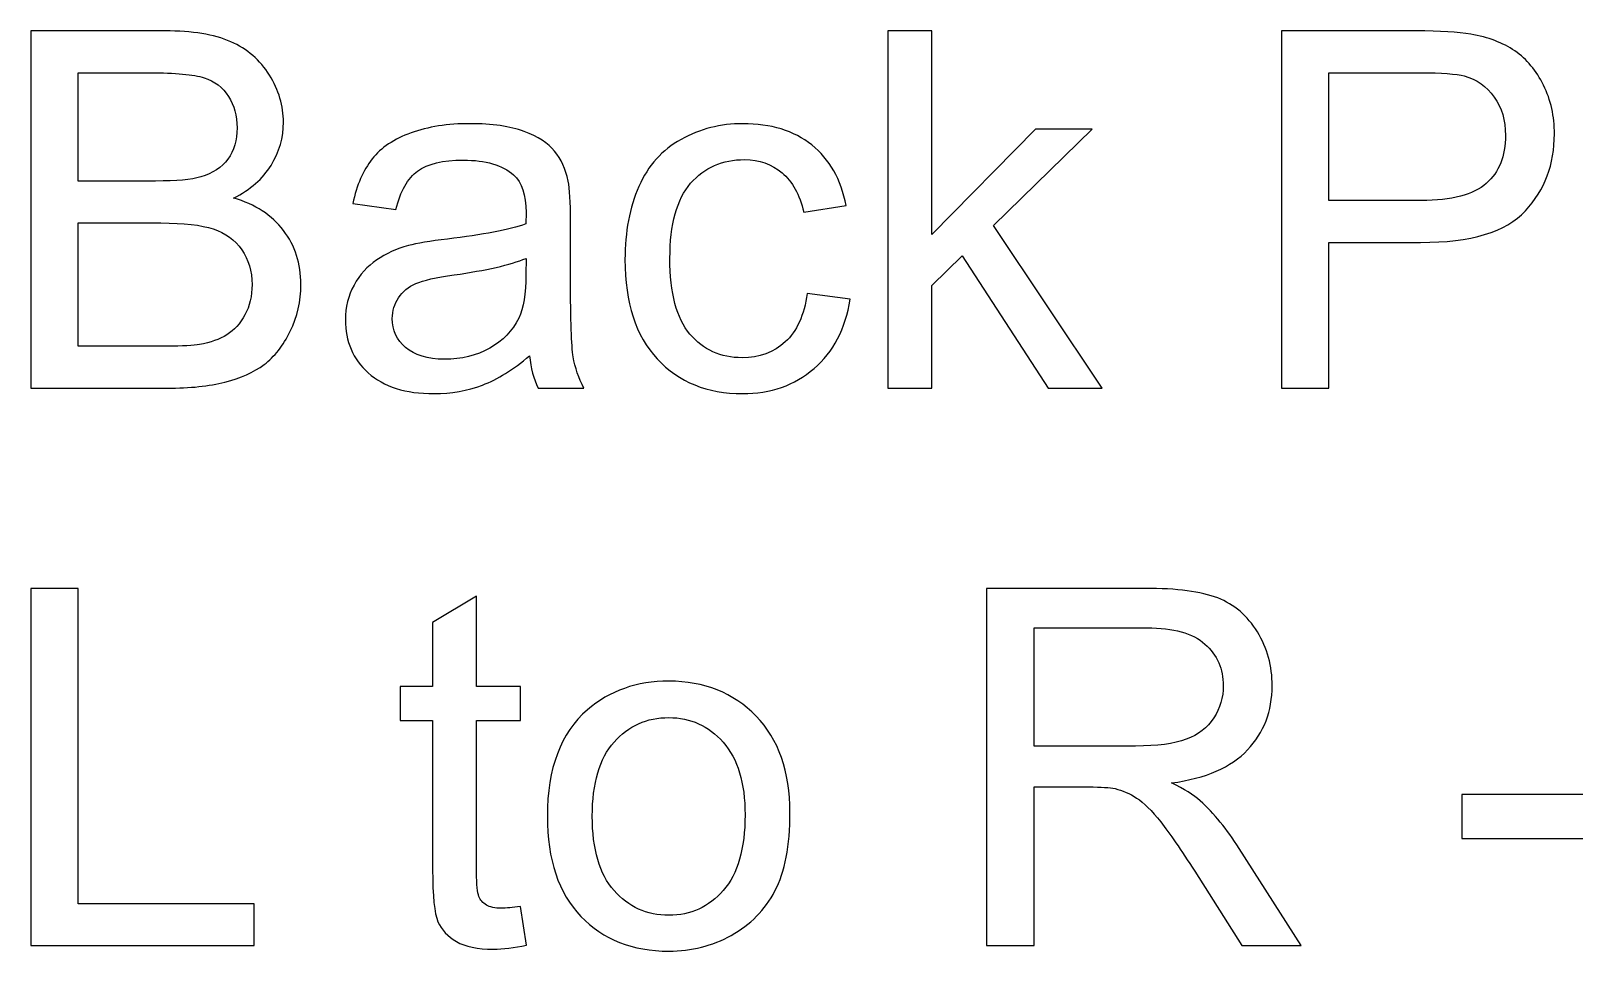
# Model space of a CAD drawing. Header units: centimetres. Extents: x -47.1 to 22.8, y -13.1 to 39.9.
# Drawn here: x -45.714 to -43.096, y 29.491 to 31.053 of the extents above; entities that cross this region are included whole.
import ezdxf

# ---------------------------------------------------------------- set-up
doc = ezdxf.new("R2010")
doc.units = ezdxf.units.CM
doc.header["$MEASUREMENT"] = 0
doc.layers.add('Layer 1', color=7, linetype='Continuous')

msp = doc.modelspace()

# ---------------------------------------------------------------- linework, layer by layer
at = {"layer": 'Layer 1', "color": 105}
for points, knots in [([(-45.71357, 30.4463), (-45.71357, 30.4463), (-45.71357, 31.05252), (-45.71357, 31.05252), (-45.71357, 31.05252), (-45.71357, 31.05252), (-45.4861, 31.05252), (-45.4861, 31.05252), (-45.4861, 31.05252), (-45.43982, 31.05252), (-45.4027, 31.04645), (-45.37462, 31.03417), (-45.37462, 31.03417), (-45.34668, 31.02189), (-45.32481, 31.00299), (-45.30901, 30.97744), (-45.30901, 30.97744), (-45.29306, 30.95204), (-45.28516, 30.92537), (-45.28516, 30.89743), (-45.28516, 30.89743), (-45.28516, 30.87161), (-45.29221, 30.8472), (-45.30618, 30.82434), (-45.30618, 30.82434), (-45.32015, 30.80148), (-45.34132, 30.78299), (-45.36968, 30.76888), (-45.36968, 30.76888), (-45.33299, 30.75816), (-45.30477, 30.73981), (-45.28516, 30.71385), (-45.28516, 30.71385), (-45.2654, 30.68802), (-45.25552, 30.6574), (-45.25552, 30.62213), (-45.25552, 30.62213), (-45.25552, 30.59362), (-45.26159, 30.56723), (-45.27359, 30.54282), (-45.27359, 30.54282), (-45.28558, 30.51841), (-45.3004, 30.49964), (-45.31804, 30.48638), (-45.31804, 30.48638), (-45.33568, 30.47325), (-45.35783, 30.46323), (-45.38436, 30.45646), (-45.38436, 30.45646), (-45.41103, 30.44969), (-45.44363, 30.4463), (-45.48229, 30.4463), (-45.48229, 30.4463), (-45.48229, 30.4463), (-45.71357, 30.4463), (-45.71357, 30.4463)], [0, 0, 0, 0, 0.0666667, 0.0666667, 0.0666667, 0.0666667, 0.1333333, 0.1333333, 0.1333333, 0.1333333, 0.2, 0.2, 0.2, 0.2, 0.2666667, 0.2666667, 0.2666667, 0.2666667, 0.3333333, 0.3333333, 0.3333333, 0.3333333, 0.4, 0.4, 0.4, 0.4, 0.4666667, 0.4666667, 0.4666667, 0.4666667, 0.5333333, 0.5333333, 0.5333333, 0.5333333, 0.6, 0.6, 0.6, 0.6, 0.6666667, 0.6666667, 0.6666667, 0.6666667, 0.7333333, 0.7333333, 0.7333333, 0.7333333, 0.8, 0.8, 0.8, 0.8, 0.8666667, 0.8666667, 0.8666667, 0.8666667, 1, 1, 1, 1]), ([(-44.26026, 30.4463), (-44.26026, 30.4463), (-44.26026, 31.05252), (-44.26026, 31.05252), (-44.26026, 31.05252), (-44.26026, 31.05252), (-44.18575, 31.05252), (-44.18575, 31.05252), (-44.18575, 31.05252), (-44.18575, 31.05252), (-44.18575, 30.70722), (-44.18575, 30.70722), (-44.18575, 30.70722), (-44.18575, 30.70722), (-44.00964, 30.88572), (-44.00964, 30.88572), (-44.00964, 30.88572), (-44.00964, 30.88572), (-43.91341, 30.88572), (-43.91341, 30.88572), (-43.91341, 30.88572), (-43.91341, 30.88572), (-44.08105, 30.72246), (-44.08105, 30.72246), (-44.08105, 30.72246), (-44.08105, 30.72246), (-43.89647, 30.4463), (-43.89647, 30.4463), (-43.89647, 30.4463), (-43.89647, 30.4463), (-43.98819, 30.4463), (-43.98819, 30.4463), (-43.98819, 30.4463), (-43.98819, 30.4463), (-44.1341, 30.67081), (-44.1341, 30.67081), (-44.1341, 30.67081), (-44.1341, 30.67081), (-44.18575, 30.62057), (-44.18575, 30.62057), (-44.18575, 30.62057), (-44.18575, 30.62057), (-44.18575, 30.4463), (-44.18575, 30.4463), (-44.18575, 30.4463), (-44.18575, 30.4463), (-44.26026, 30.4463), (-44.26026, 30.4463)], [0, 0, 0, 0, 0.0769231, 0.0769231, 0.0769231, 0.0769231, 0.1538462, 0.1538462, 0.1538462, 0.1538462, 0.2307692, 0.2307692, 0.2307692, 0.2307692, 0.3076923, 0.3076923, 0.3076923, 0.3076923, 0.3846154, 0.3846154, 0.3846154, 0.3846154, 0.4615385, 0.4615385, 0.4615385, 0.4615385, 0.5384615, 0.5384615, 0.5384615, 0.5384615, 0.6153846, 0.6153846, 0.6153846, 0.6153846, 0.6923077, 0.6923077, 0.6923077, 0.6923077, 0.7692308, 0.7692308, 0.7692308, 0.7692308, 0.8461538, 0.8461538, 0.8461538, 0.8461538, 1, 1, 1, 1]), ([(-43.59266, 30.4463), (-43.59266, 30.4463), (-43.59266, 31.05252), (-43.59266, 31.05252), (-43.59266, 31.05252), (-43.59266, 31.05252), (-43.36377, 31.05252), (-43.36377, 31.05252), (-43.36377, 31.05252), (-43.32356, 31.05252), (-43.29279, 31.05054), (-43.27149, 31.04673), (-43.27149, 31.04673), (-43.24171, 31.04179), (-43.21673, 31.03234), (-43.19656, 31.01851), (-43.19656, 31.01851), (-43.17638, 31.00454), (-43.16015, 30.98506), (-43.14787, 30.96009), (-43.14787, 30.96009), (-43.1356, 30.93511), (-43.12953, 30.90759), (-43.12953, 30.87754), (-43.12953, 30.87754), (-43.12953, 30.82617), (-43.1459, 30.78257), (-43.17878, 30.74701), (-43.17878, 30.74701), (-43.21151, 30.71131), (-43.27092, 30.69353), (-43.35672, 30.69353), (-43.35672, 30.69353), (-43.35672, 30.69353), (-43.51222, 30.69353), (-43.51222, 30.69353), (-43.51222, 30.69353), (-43.51222, 30.69353), (-43.51222, 30.4463), (-43.51222, 30.4463), (-43.51222, 30.4463), (-43.51222, 30.4463), (-43.59266, 30.4463), (-43.59266, 30.4463)], [0, 0, 0, 0, 0.0833333, 0.0833333, 0.0833333, 0.0833333, 0.1666667, 0.1666667, 0.1666667, 0.1666667, 0.25, 0.25, 0.25, 0.25, 0.3333333, 0.3333333, 0.3333333, 0.3333333, 0.4166667, 0.4166667, 0.4166667, 0.4166667, 0.5, 0.5, 0.5, 0.5, 0.5833333, 0.5833333, 0.5833333, 0.5833333, 0.6666667, 0.6666667, 0.6666667, 0.6666667, 0.75, 0.75, 0.75, 0.75, 0.8333333, 0.8333333, 0.8333333, 0.8333333, 1, 1, 1, 1]), ([(-45.63314, 30.79767), (-45.63314, 30.79767), (-45.50205, 30.79767), (-45.50205, 30.79767), (-45.50205, 30.79767), (-45.46649, 30.79767), (-45.44095, 30.80007), (-45.42556, 30.80472), (-45.42556, 30.80472), (-45.4051, 30.81079), (-45.38972, 30.82095), (-45.37942, 30.83506), (-45.37942, 30.83506), (-45.36912, 30.84917), (-45.3639, 30.86681), (-45.3639, 30.88812), (-45.3639, 30.88812), (-45.3639, 30.9083), (-45.3687, 30.92608), (-45.37843, 30.94132), (-45.37843, 30.94132), (-45.38803, 30.9567), (-45.40186, 30.96728), (-45.41978, 30.97293), (-45.41978, 30.97293), (-45.4377, 30.97857), (-45.46846, 30.9814), (-45.51192, 30.9814), (-45.51192, 30.9814), (-45.51192, 30.9814), (-45.63314, 30.9814), (-45.63314, 30.9814), (-45.63314, 30.9814), (-45.63314, 30.9814), (-45.63314, 30.79767), (-45.63314, 30.79767)], [0, 0, 0, 0, 0.1, 0.1, 0.1, 0.1, 0.2, 0.2, 0.2, 0.2, 0.3, 0.3, 0.3, 0.3, 0.4, 0.4, 0.4, 0.4, 0.5, 0.5, 0.5, 0.5, 0.6, 0.6, 0.6, 0.6, 0.7, 0.7, 0.7, 0.7, 0.8, 0.8, 0.8, 0.8, 1, 1, 1, 1]), ([(-43.51222, 30.76465), (-43.51222, 30.76465), (-43.35559, 30.76465), (-43.35559, 30.76465), (-43.35559, 30.76465), (-43.30366, 30.76465), (-43.26697, 30.77424), (-43.2451, 30.79358), (-43.2451, 30.79358), (-43.22337, 30.81291), (-43.2125, 30.84), (-43.2125, 30.87514), (-43.2125, 30.87514), (-43.2125, 30.9004), (-43.21885, 30.92213), (-43.23169, 30.94019), (-43.23169, 30.94019), (-43.24453, 30.95825), (-43.26147, 30.97025), (-43.28235, 30.97603), (-43.28235, 30.97603), (-43.2959, 30.97956), (-43.32088, 30.9814), (-43.35714, 30.9814), (-43.35714, 30.9814), (-43.35714, 30.9814), (-43.51222, 30.9814), (-43.51222, 30.9814), (-43.51222, 30.9814), (-43.51222, 30.9814), (-43.51222, 30.76465), (-43.51222, 30.76465)], [0, 0, 0, 0, 0.1111111, 0.1111111, 0.1111111, 0.1111111, 0.2222222, 0.2222222, 0.2222222, 0.2222222, 0.3333333, 0.3333333, 0.3333333, 0.3333333, 0.4444444, 0.4444444, 0.4444444, 0.4444444, 0.5555556, 0.5555556, 0.5555556, 0.5555556, 0.6666667, 0.6666667, 0.6666667, 0.6666667, 0.7777778, 0.7777778, 0.7777778, 0.7777778, 1, 1, 1, 1]), ([(-44.86775, 30.50133), (-44.89541, 30.47777), (-44.92208, 30.46126), (-44.94762, 30.45152), (-44.94762, 30.45152), (-44.97316, 30.44178), (-45.00053, 30.43699), (-45.02989, 30.43699), (-45.02989, 30.43699), (-45.07815, 30.43699), (-45.11526, 30.4487), (-45.14122, 30.47226), (-45.14122, 30.47226), (-45.16719, 30.49569), (-45.18017, 30.52575), (-45.18017, 30.56229), (-45.18017, 30.56229), (-45.18017, 30.58374), (-45.17523, 30.60336), (-45.16549, 30.62114), (-45.16549, 30.62114), (-45.15562, 30.63892), (-45.14278, 30.65303), (-45.12697, 30.66375), (-45.12697, 30.66375), (-45.11103, 30.67448), (-45.09325, 30.68266), (-45.07335, 30.68817), (-45.07335, 30.68817), (-45.05867, 30.69198), (-45.03652, 30.69564), (-45.00703, 30.69931), (-45.00703, 30.69931), (-44.94691, 30.70637), (-44.90246, 30.71498), (-44.8741, 30.72485), (-44.8741, 30.72485), (-44.87382, 30.73501), (-44.87368, 30.74151), (-44.87368, 30.74419), (-44.87368, 30.74419), (-44.87368, 30.77438), (-44.88073, 30.79569), (-44.89484, 30.80811), (-44.89484, 30.80811), (-44.91389, 30.8249), (-44.94226, 30.83323), (-44.97979, 30.83323), (-44.97979, 30.83323), (-45.01493, 30.83323), (-45.04089, 30.82702), (-45.05754, 30.81474), (-45.05754, 30.81474), (-45.07434, 30.80247), (-45.08661, 30.78073), (-45.09466, 30.74941), (-45.09466, 30.74941), (-45.09466, 30.74941), (-45.16747, 30.75957), (-45.16747, 30.75957), (-45.16747, 30.75957), (-45.16084, 30.79075), (-45.14997, 30.81601), (-45.13473, 30.8352), (-45.13473, 30.8352), (-45.11949, 30.85439), (-45.09748, 30.86907), (-45.06869, 30.87951), (-45.06869, 30.87951), (-45.04005, 30.88981), (-45.0066, 30.89504), (-44.96878, 30.89504), (-44.96878, 30.89504), (-44.93125, 30.89504), (-44.90063, 30.89066), (-44.87706, 30.88177), (-44.87706, 30.88177), (-44.85364, 30.87288), (-44.83628, 30.86187), (-44.82527, 30.84847), (-44.82527, 30.84847), (-44.81427, 30.83506), (-44.80651, 30.81813), (-44.80199, 30.79767), (-44.80199, 30.79767), (-44.79959, 30.78497), (-44.79832, 30.76211), (-44.79832, 30.72923), (-44.79832, 30.72923), (-44.79832, 30.72923), (-44.79832, 30.63045), (-44.79832, 30.63045), (-44.79832, 30.63045), (-44.79832, 30.56145), (-44.79677, 30.51784), (-44.79367, 30.49936), (-44.79367, 30.49936), (-44.7907, 30.48087), (-44.78449, 30.46323), (-44.77546, 30.4463), (-44.77546, 30.4463), (-44.77546, 30.4463), (-44.85336, 30.4463), (-44.85336, 30.4463), (-44.85336, 30.4463), (-44.86083, 30.46196), (-44.86563, 30.48031), (-44.86775, 30.50133)], [0, 0, 0, 0, 0.0357143, 0.0357143, 0.0357143, 0.0357143, 0.0714286, 0.0714286, 0.0714286, 0.0714286, 0.1071429, 0.1071429, 0.1071429, 0.1071429, 0.1428571, 0.1428571, 0.1428571, 0.1428571, 0.1785714, 0.1785714, 0.1785714, 0.1785714, 0.2142857, 0.2142857, 0.2142857, 0.2142857, 0.25, 0.25, 0.25, 0.25, 0.2857143, 0.2857143, 0.2857143, 0.2857143, 0.3214286, 0.3214286, 0.3214286, 0.3214286, 0.3571429, 0.3571429, 0.3571429, 0.3571429, 0.3928571, 0.3928571, 0.3928571, 0.3928571, 0.4285714, 0.4285714, 0.4285714, 0.4285714, 0.4642857, 0.4642857, 0.4642857, 0.4642857, 0.5, 0.5, 0.5, 0.5, 0.5357143, 0.5357143, 0.5357143, 0.5357143, 0.5714286, 0.5714286, 0.5714286, 0.5714286, 0.6071429, 0.6071429, 0.6071429, 0.6071429, 0.6428571, 0.6428571, 0.6428571, 0.6428571, 0.6785714, 0.6785714, 0.6785714, 0.6785714, 0.7142857, 0.7142857, 0.7142857, 0.7142857, 0.75, 0.75, 0.75, 0.75, 0.7857143, 0.7857143, 0.7857143, 0.7857143, 0.8214286, 0.8214286, 0.8214286, 0.8214286, 0.8571429, 0.8571429, 0.8571429, 0.8571429, 0.8928571, 0.8928571, 0.8928571, 0.8928571, 0.9285714, 0.9285714, 0.9285714, 0.9285714, 1, 1, 1, 1]), ([(-44.39686, 30.60717), (-44.39686, 30.60717), (-44.32405, 30.59701), (-44.32405, 30.59701), (-44.32405, 30.59701), (-44.33209, 30.54691), (-44.35241, 30.50782), (-44.38529, 30.47946), (-44.38529, 30.47946), (-44.41817, 30.4511), (-44.45867, 30.43699), (-44.5065, 30.43699), (-44.5065, 30.43699), (-44.56647, 30.43699), (-44.61474, 30.4566), (-44.65114, 30.49583), (-44.65114, 30.49583), (-44.68769, 30.53506), (-44.70589, 30.59122), (-44.70589, 30.66432), (-44.70589, 30.66432), (-44.70589, 30.71173), (-44.69799, 30.75308), (-44.68233, 30.78864), (-44.68233, 30.78864), (-44.66666, 30.82406), (-44.64282, 30.85073), (-44.61064, 30.86836), (-44.61064, 30.86836), (-44.57861, 30.88615), (-44.54376, 30.89504), (-44.50594, 30.89504), (-44.50594, 30.89504), (-44.45838, 30.89504), (-44.4193, 30.88304), (-44.3891, 30.85891), (-44.3891, 30.85891), (-44.35876, 30.83478), (-44.33929, 30.80049), (-44.33082, 30.75618), (-44.33082, 30.75618), (-44.33082, 30.75618), (-44.40279, 30.74517), (-44.40279, 30.74517), (-44.40279, 30.74517), (-44.4097, 30.77467), (-44.42184, 30.79682), (-44.43947, 30.81178), (-44.43947, 30.81178), (-44.45697, 30.8266), (-44.47814, 30.83407), (-44.50297, 30.83407), (-44.50297, 30.83407), (-44.54051, 30.83407), (-44.57099, 30.82067), (-44.59456, 30.79386), (-44.59456, 30.79386), (-44.61798, 30.76691), (-44.62969, 30.72457), (-44.62969, 30.66643), (-44.62969, 30.66643), (-44.62969, 30.60745), (-44.6184, 30.56469), (-44.59583, 30.53802), (-44.59583, 30.53802), (-44.57311, 30.51135), (-44.54361, 30.49795), (-44.50735, 30.49795), (-44.50735, 30.49795), (-44.478, 30.49795), (-44.45359, 30.50684), (-44.43411, 30.52476), (-44.43411, 30.52476), (-44.4145, 30.54254), (-44.40208, 30.57005), (-44.39686, 30.60717)], [0, 0, 0, 0, 0.05, 0.05, 0.05, 0.05, 0.1, 0.1, 0.1, 0.1, 0.15, 0.15, 0.15, 0.15, 0.2, 0.2, 0.2, 0.2, 0.25, 0.25, 0.25, 0.25, 0.3, 0.3, 0.3, 0.3, 0.35, 0.35, 0.35, 0.35, 0.4, 0.4, 0.4, 0.4, 0.45, 0.45, 0.45, 0.45, 0.5, 0.5, 0.5, 0.5, 0.55, 0.55, 0.55, 0.55, 0.6, 0.6, 0.6, 0.6, 0.65, 0.65, 0.65, 0.65, 0.7, 0.7, 0.7, 0.7, 0.75, 0.75, 0.75, 0.75, 0.8, 0.8, 0.8, 0.8, 0.85, 0.85, 0.85, 0.85, 0.9, 0.9, 0.9, 0.9, 1, 1, 1, 1]), ([(-45.63314, 30.51742), (-45.63314, 30.51742), (-45.48215, 30.51742), (-45.48215, 30.51742), (-45.48215, 30.51742), (-45.45619, 30.51742), (-45.43798, 30.51841), (-45.4274, 30.52038), (-45.4274, 30.52038), (-45.40905, 30.52363), (-45.39353, 30.52913), (-45.38111, 30.53689), (-45.38111, 30.53689), (-45.3687, 30.54465), (-45.35854, 30.55594), (-45.35049, 30.57076), (-45.35049, 30.57076), (-45.34245, 30.58558), (-45.3385, 30.60265), (-45.3385, 30.62198), (-45.3385, 30.62198), (-45.3385, 30.6447), (-45.34428, 30.66432), (-45.356, 30.68111), (-45.356, 30.68111), (-45.36757, 30.6979), (-45.38365, 30.70961), (-45.40426, 30.71639), (-45.40426, 30.71639), (-45.42472, 30.72316), (-45.45435, 30.72655), (-45.49287, 30.72655), (-45.49287, 30.72655), (-45.49287, 30.72655), (-45.63314, 30.72655), (-45.63314, 30.72655), (-45.63314, 30.72655), (-45.63314, 30.72655), (-45.63314, 30.51742), (-45.63314, 30.51742)], [0, 0, 0, 0, 0.0909091, 0.0909091, 0.0909091, 0.0909091, 0.1818182, 0.1818182, 0.1818182, 0.1818182, 0.2727273, 0.2727273, 0.2727273, 0.2727273, 0.3636364, 0.3636364, 0.3636364, 0.3636364, 0.4545455, 0.4545455, 0.4545455, 0.4545455, 0.5454545, 0.5454545, 0.5454545, 0.5454545, 0.6363636, 0.6363636, 0.6363636, 0.6363636, 0.7272727, 0.7272727, 0.7272727, 0.7272727, 0.8181818, 0.8181818, 0.8181818, 0.8181818, 1, 1, 1, 1]), ([(-44.87368, 30.66643), (-44.90077, 30.65543), (-44.94141, 30.64611), (-44.9956, 30.63849), (-44.9956, 30.63849), (-45.02636, 30.63412), (-45.04809, 30.62918), (-45.06079, 30.62368), (-45.06079, 30.62368), (-45.07349, 30.61817), (-45.08323, 30.61013), (-45.09014, 30.59969), (-45.09014, 30.59969), (-45.09706, 30.58911), (-45.10058, 30.57739), (-45.10058, 30.56441), (-45.10058, 30.56441), (-45.10058, 30.5448), (-45.0931, 30.52829), (-45.07801, 30.51516), (-45.07801, 30.51516), (-45.06291, 30.50204), (-45.04089, 30.49541), (-45.01196, 30.49541), (-45.01196, 30.49541), (-44.98332, 30.49541), (-44.95778, 30.50162), (-44.93534, 30.51417), (-44.93534, 30.51417), (-44.91305, 30.52659), (-44.89654, 30.54367), (-44.88609, 30.56526), (-44.88609, 30.56526), (-44.87805, 30.58205), (-44.8741, 30.60674), (-44.8741, 30.63934), (-44.8741, 30.63934), (-44.8741, 30.63934), (-44.87368, 30.66643), (-44.87368, 30.66643)], [0, 0, 0, 0, 0.0909091, 0.0909091, 0.0909091, 0.0909091, 0.1818182, 0.1818182, 0.1818182, 0.1818182, 0.2727273, 0.2727273, 0.2727273, 0.2727273, 0.3636364, 0.3636364, 0.3636364, 0.3636364, 0.4545455, 0.4545455, 0.4545455, 0.4545455, 0.5454545, 0.5454545, 0.5454545, 0.5454545, 0.6363636, 0.6363636, 0.6363636, 0.6363636, 0.7272727, 0.7272727, 0.7272727, 0.7272727, 0.8181818, 0.8181818, 0.8181818, 0.8181818, 1, 1, 1, 1]), ([(-45.71357, 29.50043), (-45.71357, 29.50043), (-45.71357, 30.10665), (-45.71357, 30.10665), (-45.71357, 30.10665), (-45.71357, 30.10665), (-45.63314, 30.10665), (-45.63314, 30.10665), (-45.63314, 30.10665), (-45.63314, 30.10665), (-45.63314, 29.57155), (-45.63314, 29.57155), (-45.63314, 29.57155), (-45.63314, 29.57155), (-45.33511, 29.57155), (-45.33511, 29.57155), (-45.33511, 29.57155), (-45.33511, 29.57155), (-45.33511, 29.50043), (-45.33511, 29.50043), (-45.33511, 29.50043), (-45.33511, 29.50043), (-45.71357, 29.50043), (-45.71357, 29.50043)], [0, 0, 0, 0, 0.1428571, 0.1428571, 0.1428571, 0.1428571, 0.2857143, 0.2857143, 0.2857143, 0.2857143, 0.4285714, 0.4285714, 0.4285714, 0.4285714, 0.5714286, 0.5714286, 0.5714286, 0.5714286, 0.7142857, 0.7142857, 0.7142857, 0.7142857, 1, 1, 1, 1]), ([(-44.09249, 29.50043), (-44.09249, 29.50043), (-44.09249, 30.10665), (-44.09249, 30.10665), (-44.09249, 30.10665), (-44.09249, 30.10665), (-43.82382, 30.10665), (-43.82382, 30.10665), (-43.82382, 30.10665), (-43.76977, 30.10665), (-43.72871, 30.10114), (-43.70063, 30.09028), (-43.70063, 30.09028), (-43.67254, 30.07941), (-43.65011, 30.06022), (-43.63332, 30.0327), (-43.63332, 30.0327), (-43.61652, 30.00519), (-43.6082, 29.97471), (-43.6082, 29.9414), (-43.6082, 29.9414), (-43.6082, 29.89836), (-43.62217, 29.8621), (-43.64997, 29.83261), (-43.64997, 29.83261), (-43.67777, 29.80311), (-43.72066, 29.78449), (-43.7788, 29.77644), (-43.7788, 29.77644), (-43.75749, 29.76628), (-43.74141, 29.75612), (-43.7304, 29.74625), (-43.7304, 29.74625), (-43.70698, 29.7248), (-43.68482, 29.69785), (-43.66408, 29.66553), (-43.66408, 29.66553), (-43.66408, 29.66553), (-43.55923, 29.50043), (-43.55923, 29.50043), (-43.55923, 29.50043), (-43.55923, 29.50043), (-43.65942, 29.50043), (-43.65942, 29.50043), (-43.65942, 29.50043), (-43.65942, 29.50043), (-43.73957, 29.62658), (-43.73957, 29.62658), (-43.73957, 29.62658), (-43.76286, 29.66313), (-43.78219, 29.69093), (-43.79729, 29.71026), (-43.79729, 29.71026), (-43.81253, 29.7296), (-43.82607, 29.743), (-43.83807, 29.75076), (-43.83807, 29.75076), (-43.84992, 29.75838), (-43.8622, 29.76374), (-43.87462, 29.76685), (-43.87462, 29.76685), (-43.88365, 29.76868), (-43.89846, 29.76967), (-43.91921, 29.76967), (-43.91921, 29.76967), (-43.91921, 29.76967), (-44.01206, 29.76967), (-44.01206, 29.76967), (-44.01206, 29.76967), (-44.01206, 29.76967), (-44.01206, 29.50043), (-44.01206, 29.50043), (-44.01206, 29.50043), (-44.01206, 29.50043), (-44.09249, 29.50043), (-44.09249, 29.50043)], [0, 0, 0, 0, 0.05, 0.05, 0.05, 0.05, 0.1, 0.1, 0.1, 0.1, 0.15, 0.15, 0.15, 0.15, 0.2, 0.2, 0.2, 0.2, 0.25, 0.25, 0.25, 0.25, 0.3, 0.3, 0.3, 0.3, 0.35, 0.35, 0.35, 0.35, 0.4, 0.4, 0.4, 0.4, 0.45, 0.45, 0.45, 0.45, 0.5, 0.5, 0.5, 0.5, 0.55, 0.55, 0.55, 0.55, 0.6, 0.6, 0.6, 0.6, 0.65, 0.65, 0.65, 0.65, 0.7, 0.7, 0.7, 0.7, 0.75, 0.75, 0.75, 0.75, 0.8, 0.8, 0.8, 0.8, 0.85, 0.85, 0.85, 0.85, 0.9, 0.9, 0.9, 0.9, 1, 1, 1, 1]), ([(-44.88314, 29.56689), (-44.88314, 29.56689), (-44.87298, 29.50114), (-44.87298, 29.50114), (-44.87298, 29.50114), (-44.89386, 29.49676), (-44.91263, 29.4945), (-44.929, 29.4945), (-44.929, 29.4945), (-44.95595, 29.4945), (-44.97683, 29.49874), (-44.99179, 29.50734), (-44.99179, 29.50734), (-45.00661, 29.51595), (-45.01705, 29.5271), (-45.02312, 29.54107), (-45.02312, 29.54107), (-45.02919, 29.55504), (-45.03215, 29.58439), (-45.03215, 29.62912), (-45.03215, 29.62912), (-45.03215, 29.62912), (-45.03215, 29.88228), (-45.03215, 29.88228), (-45.03215, 29.88228), (-45.03215, 29.88228), (-45.08718, 29.88228), (-45.08718, 29.88228), (-45.08718, 29.88228), (-45.08718, 29.88228), (-45.08718, 29.93985), (-45.08718, 29.93985), (-45.08718, 29.93985), (-45.08718, 29.93985), (-45.03215, 29.93985), (-45.03215, 29.93985), (-45.03215, 29.93985), (-45.03215, 29.93985), (-45.03215, 30.04851), (-45.03215, 30.04851), (-45.03215, 30.04851), (-45.03215, 30.04851), (-44.95764, 30.09324), (-44.95764, 30.09324), (-44.95764, 30.09324), (-44.95764, 30.09324), (-44.95764, 29.93985), (-44.95764, 29.93985), (-44.95764, 29.93985), (-44.95764, 29.93985), (-44.88314, 29.93985), (-44.88314, 29.93985), (-44.88314, 29.93985), (-44.88314, 29.93985), (-44.88314, 29.88228), (-44.88314, 29.88228), (-44.88314, 29.88228), (-44.88314, 29.88228), (-44.95764, 29.88228), (-44.95764, 29.88228), (-44.95764, 29.88228), (-44.95764, 29.88228), (-44.95764, 29.62489), (-44.95764, 29.62489), (-44.95764, 29.62489), (-44.95764, 29.60358), (-44.95637, 29.58989), (-44.95369, 29.58383), (-44.95369, 29.58383), (-44.95115, 29.57776), (-44.94692, 29.57296), (-44.94099, 29.56929), (-44.94099, 29.56929), (-44.93506, 29.56576), (-44.9266, 29.56393), (-44.91559, 29.56393), (-44.91559, 29.56393), (-44.90741, 29.56393), (-44.89654, 29.56492), (-44.88314, 29.56689)], [0, 0, 0, 0, 0.047619, 0.047619, 0.047619, 0.047619, 0.0952381, 0.0952381, 0.0952381, 0.0952381, 0.1428571, 0.1428571, 0.1428571, 0.1428571, 0.1904762, 0.1904762, 0.1904762, 0.1904762, 0.2380952, 0.2380952, 0.2380952, 0.2380952, 0.2857143, 0.2857143, 0.2857143, 0.2857143, 0.3333333, 0.3333333, 0.3333333, 0.3333333, 0.3809524, 0.3809524, 0.3809524, 0.3809524, 0.4285714, 0.4285714, 0.4285714, 0.4285714, 0.4761905, 0.4761905, 0.4761905, 0.4761905, 0.5238095, 0.5238095, 0.5238095, 0.5238095, 0.5714286, 0.5714286, 0.5714286, 0.5714286, 0.6190476, 0.6190476, 0.6190476, 0.6190476, 0.6666667, 0.6666667, 0.6666667, 0.6666667, 0.7142857, 0.7142857, 0.7142857, 0.7142857, 0.7619048, 0.7619048, 0.7619048, 0.7619048, 0.8095238, 0.8095238, 0.8095238, 0.8095238, 0.8571429, 0.8571429, 0.8571429, 0.8571429, 0.9047619, 0.9047619, 0.9047619, 0.9047619, 1, 1, 1, 1]), ([(-44.01206, 29.8391), (-44.01206, 29.8391), (-43.8399, 29.8391), (-43.8399, 29.8391), (-43.8399, 29.8391), (-43.80321, 29.8391), (-43.77471, 29.84291), (-43.75411, 29.85053), (-43.75411, 29.85053), (-43.7335, 29.85801), (-43.71784, 29.87014), (-43.70726, 29.88693), (-43.70726, 29.88693), (-43.69653, 29.90359), (-43.69117, 29.92165), (-43.69117, 29.94126), (-43.69117, 29.94126), (-43.69117, 29.96991), (-43.70147, 29.99362), (-43.72222, 30.0121), (-43.72222, 30.0121), (-43.74296, 30.03059), (-43.7757, 30.03976), (-43.82043, 30.03976), (-43.82043, 30.03976), (-43.82043, 30.03976), (-44.01206, 30.03976), (-44.01206, 30.03976), (-44.01206, 30.03976), (-44.01206, 30.03976), (-44.01206, 29.8391), (-44.01206, 29.8391)], [0, 0, 0, 0, 0.1111111, 0.1111111, 0.1111111, 0.1111111, 0.2222222, 0.2222222, 0.2222222, 0.2222222, 0.3333333, 0.3333333, 0.3333333, 0.3333333, 0.4444444, 0.4444444, 0.4444444, 0.4444444, 0.5555556, 0.5555556, 0.5555556, 0.5555556, 0.6666667, 0.6666667, 0.6666667, 0.6666667, 0.7777778, 0.7777778, 0.7777778, 0.7777778, 1, 1, 1, 1]), ([(-44.83756, 29.72014), (-44.83756, 29.80128), (-44.81498, 29.86139), (-44.76969, 29.90048), (-44.76969, 29.90048), (-44.73201, 29.93294), (-44.68586, 29.94917), (-44.63154, 29.94917), (-44.63154, 29.94917), (-44.57128, 29.94917), (-44.52189, 29.92941), (-44.48351, 29.8899), (-44.48351, 29.8899), (-44.44527, 29.85053), (-44.42608, 29.79592), (-44.42608, 29.72635), (-44.42608, 29.72635), (-44.42608, 29.66991), (-44.43454, 29.6256), (-44.45148, 29.59328), (-44.45148, 29.59328), (-44.46841, 29.56097), (-44.49311, 29.53585), (-44.52556, 29.51793), (-44.52556, 29.51793), (-44.55788, 29.50001), (-44.5933, 29.49112), (-44.63154, 29.49112), (-44.63154, 29.49112), (-44.69306, 29.49112), (-44.74273, 29.51073), (-44.78069, 29.5501), (-44.78069, 29.5501), (-44.81865, 29.58947), (-44.83756, 29.6462), (-44.83756, 29.72014)], [0, 0, 0, 0, 0.1, 0.1, 0.1, 0.1, 0.2, 0.2, 0.2, 0.2, 0.3, 0.3, 0.3, 0.3, 0.4, 0.4, 0.4, 0.4, 0.5, 0.5, 0.5, 0.5, 0.6, 0.6, 0.6, 0.6, 0.7, 0.7, 0.7, 0.7, 0.8, 0.8, 0.8, 0.8, 1, 1, 1, 1]), ([(-44.76136, 29.72), (-44.76136, 29.66384), (-44.74908, 29.62179), (-44.72453, 29.59399), (-44.72453, 29.59399), (-44.69983, 29.56605), (-44.66893, 29.55208), (-44.63154, 29.55208), (-44.63154, 29.55208), (-44.59457, 29.55208), (-44.5638, 29.56605), (-44.53911, 29.59413), (-44.53911, 29.59413), (-44.51456, 29.62221), (-44.50228, 29.66497), (-44.50228, 29.7224), (-44.50228, 29.7224), (-44.50228, 29.77659), (-44.5147, 29.81765), (-44.53939, 29.84545), (-44.53939, 29.84545), (-44.56409, 29.87339), (-44.59485, 29.88736), (-44.63154, 29.88736), (-44.63154, 29.88736), (-44.66893, 29.88736), (-44.69983, 29.87353), (-44.72453, 29.84573), (-44.72453, 29.84573), (-44.74908, 29.81793), (-44.76136, 29.77602), (-44.76136, 29.72)], [0, 0, 0, 0, 0.1111111, 0.1111111, 0.1111111, 0.1111111, 0.2222222, 0.2222222, 0.2222222, 0.2222222, 0.3333333, 0.3333333, 0.3333333, 0.3333333, 0.4444444, 0.4444444, 0.4444444, 0.4444444, 0.5555556, 0.5555556, 0.5555556, 0.5555556, 0.6666667, 0.6666667, 0.6666667, 0.6666667, 0.7777778, 0.7777778, 0.7777778, 0.7777778, 1, 1, 1, 1]), ([(-43.28646, 29.68246), (-43.28646, 29.68246), (-43.28646, 29.75697), (-43.28646, 29.75697), (-43.28646, 29.75697), (-43.28646, 29.75697), (-43.05617, 29.75697), (-43.05617, 29.75697), (-43.05617, 29.75697), (-43.05617, 29.75697), (-43.05617, 29.68246), (-43.05617, 29.68246), (-43.05617, 29.68246), (-43.05617, 29.68246), (-43.28646, 29.68246), (-43.28646, 29.68246)], [0, 0, 0, 0, 0.2, 0.2, 0.2, 0.2, 0.4, 0.4, 0.4, 0.4, 0.6, 0.6, 0.6, 0.6, 1, 1, 1, 1])]:
    msp.add_open_spline(points, degree=3, knots=knots, dxfattribs=at)

doc.saveas('drawing.dxf')
